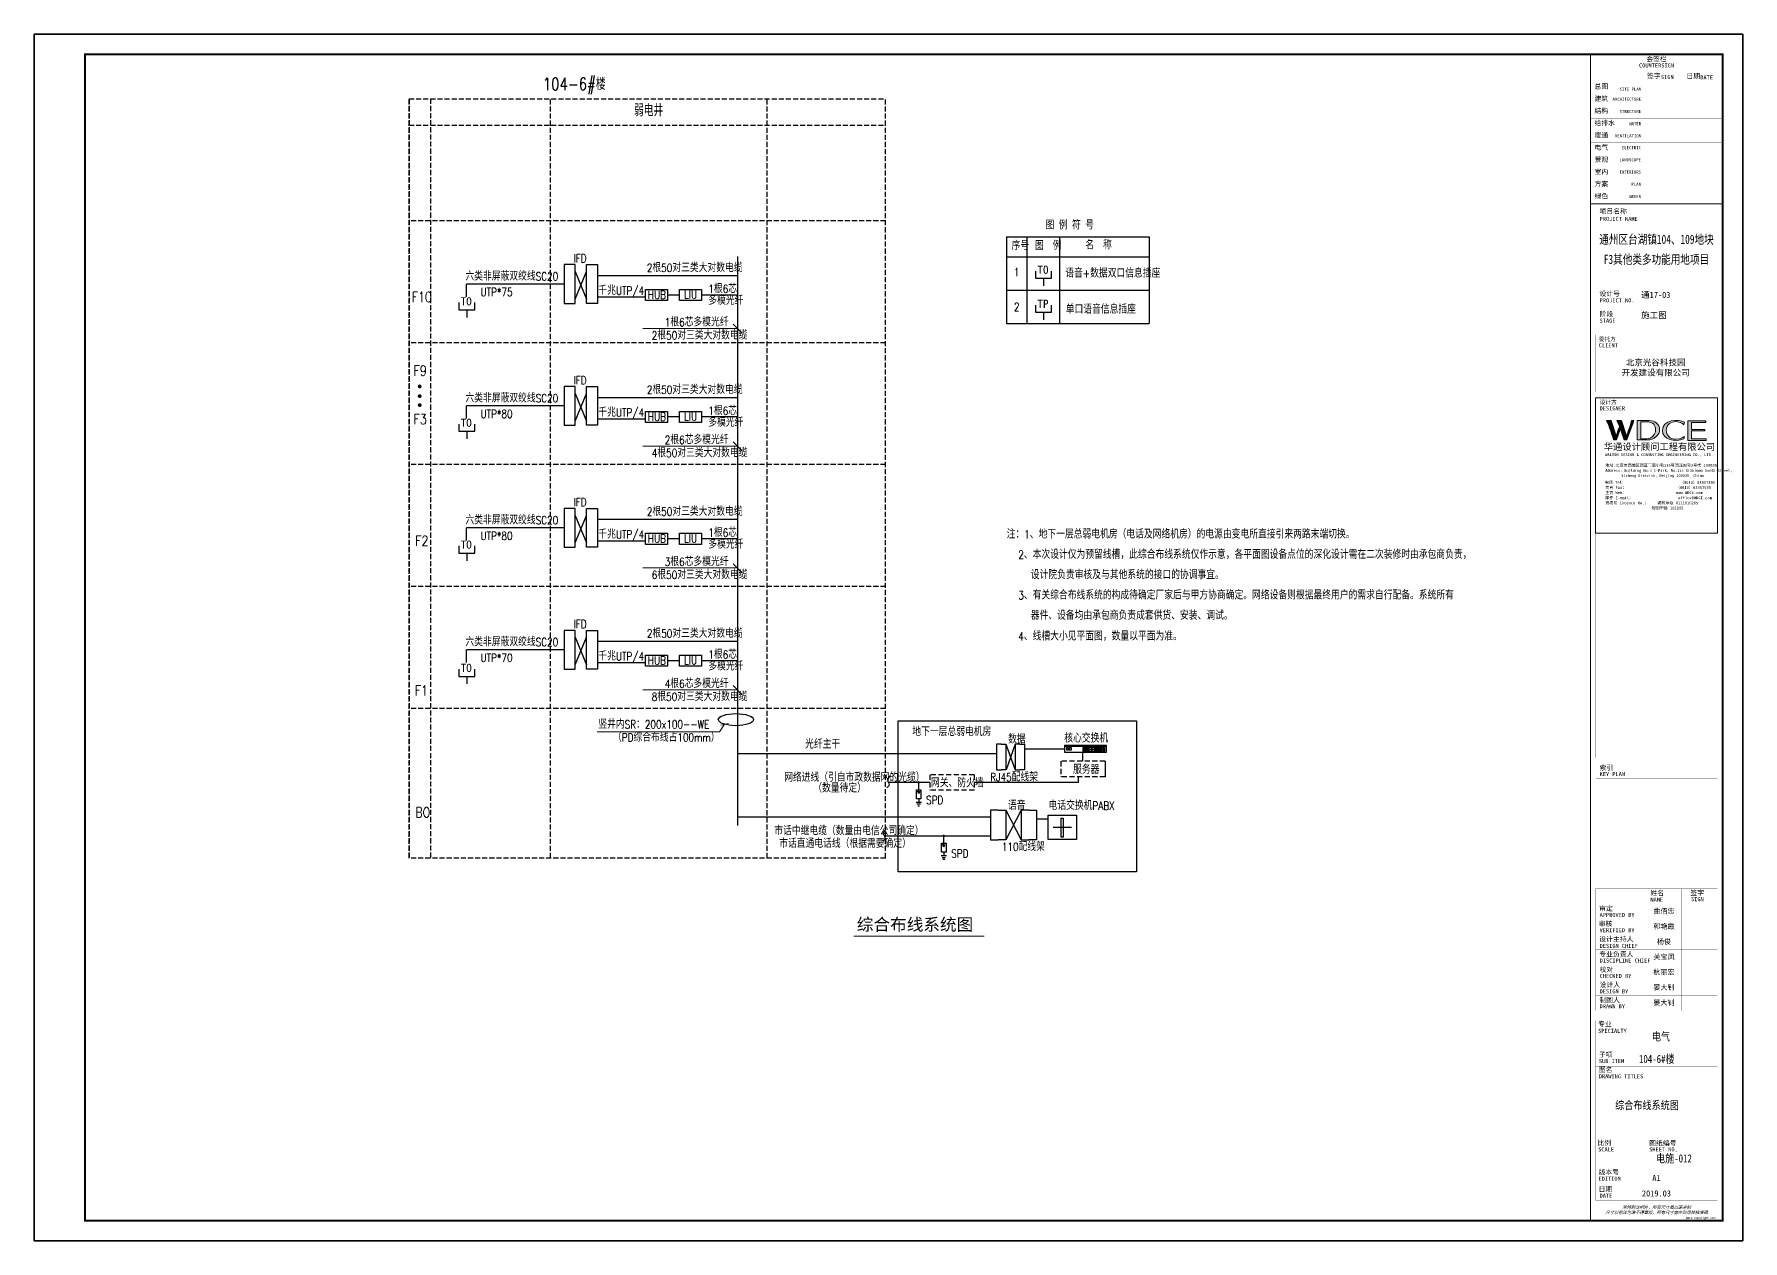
# Model space of a CAD drawing. Extents: x -54686 to 596156, y -555137 to 71395.
# Drawn here: x -54686 to 29414, y -117829 to -58429 of the extents above; entities that cross this region are included whole.
import ezdxf
from ezdxf.enums import TextEntityAlignment as Align

# ---------------------------------------------------------------- set-up
doc = ezdxf.new("R2010")
doc.units = 0
doc.header["$LTSCALE"] = 1000
for name, pattern in [('ah-pole_200$0$CENTER2', [28.575, 19.05, -3.175, 3.175, -3.175]), ('CONTINOUS', [0]), ('DASH', [0.35, 0.25, -0.1]), ('HIDDENX2', [0.75, 0.5, -0.25])]:
    doc.linetypes.add(name, pattern=pattern)
doc.layers.get('0').update_dxf_attribs({"linetype": 'CONTINUOUS'})
doc.layers.get('Defpoints').update_dxf_attribs({"linetype": 'CONTINUOUS'})
for name, color, linetype in [('0-弱电', 7, 'CONTINUOUS'), ('_综合布线', 252, 'CONTINUOUS'), ('ah-pole_200$0$A-FLOR-8', 252, 'ah-pole_200$0$CENTER2'), ('DIAN', 252, 'CONTINUOUS'), ('DIAN1', 252, 'CONTINUOUS'), ('DIM-系统', 3, 'CONTINUOUS'), ('DQ', 7, 'CONTINOUS'), ('EQUIPMENT', 252, 'CONTINUOUS'), ('J', 252, 'CONTINUOUS'), ('SCH', 252, 'CONTINUOUS'), ('SHEET_TEXT', 7, 'CONTINUOUS'), ('SYSTEM', 252, 'CONTINUOUS'), ('TEL_TITLE', 6, 'CONTINUOUS'), ('TQ', 252, 'CONTINUOUS'), ('WALL', 9, 'CONTINUOUS'), ('Z-RD-红', 252, 'CONTINUOUS'), ('Z-RD-黄1', 252, 'CONTINUOUS'), ('电气文字', 7, 'CONTINUOUS')]:
    doc.layers.add(name, color=color, linetype=linetype)
doc.styles.add('-宋体', font='', dxfattribs={"width": 0.8})
doc.styles.add('AAA', font='simhei.ttf', dxfattribs={"width": 0.8})
doc.styles.add('MM', font='complex.shx', dxfattribs={"width": 0.8, "bigfont": 'hztxt.shx'})
doc.styles.add('TQ', font='simhei.ttf')
doc.styles.add('华文细黑', font='STXIHEI.TTF', dxfattribs={"height": 10})
doc.styles.add('图签信息$0$hwxh', font='STXIHEI.TTF')
doc.styles.add('图签信息$0$华文细黑', font='STXIHEI.TTF', dxfattribs={"height": 10})
doc.styles.get('-宋体').set_extended_font_data('NSimSun')

# ---------------------------------------------------------------- blocks, each defined once
blk = doc.blocks.new('F4')
at = {"layer": 'SYSTEM'}
for p, q in [((-125, 700), (125, 700)), ((-125, 200), (-125, 700)), ((125, 200), (-125, 200)), ((0, 700), (0, 900)), ((0, 400), (0, 0)), ((125, 700), (125, 200))]:
    blk.add_line(p, q, dxfattribs=at)
at = {"layer": 'SYSTEM', "color": 1}
for q in [(-75, 270), (75, 270)]:
    blk.add_line((0, 400), q, dxfattribs=at)
blk = doc.blocks.new('A$C17A357B6')
at = {"layer": 'DIAN1', "color": 1, "linetype": 'Continuous', "const_width": 74.8}
blk.add_lwpolyline([(37, 75, 1), (113, 75, 1)], format="xyb", close=True, dxfattribs=at)
blk = doc.blocks.new('55555')
at = {"layer": '_综合布线', "color": 3}
for p, q in [((175731, 43720), (175731, 43497)), ((176225, 43497), (176225, 43720)), ((175731, 43497), (176225, 43497)), ((175978, 43497), (175978, 43263))]:
    blk.add_line(p, q, dxfattribs=at)
at = {"layer": '_综合布线', "color": 3, "style": '-宋体'}
blk.add_text('TO', height=250, dxfattribs=at).set_placement((175793, 43635))
blk = doc.blocks.new('22222')
at = {"layer": '_综合布线', "color": 3}
for p, q in [((176956, 43777), (176956, 43555)), ((177450, 43555), (177450, 43777)), ((176956, 43555), (177450, 43555)), ((177203, 43555), (177203, 43320))]:
    blk.add_line(p, q, dxfattribs=at)
at = {"layer": '_综合布线', "color": 3, "style": '-宋体'}
blk.add_text('TP', height=250, dxfattribs=at).set_placement((177019, 43692))
blk = doc.blocks.new('_Oblique')
at = {"color": 0, "linetype": 'ByBlock', "lineweight": -2}
blk.add_line((-0.5, -0.5), (0.5, 0.5), dxfattribs=at)
blk = doc.blocks.new('图签信息$0$WDCE Copyright200X')
at = {"const_width": 0.016}
blk.add_lwpolyline([(-10.6, 1.26, 1), (-11.4, 1.26, 1)], format="xyb", close=True, dxfattribs=at)
at = {"style": '图签信息$0$华文细黑'}
for s, p in [('WDCE ', (-11.46, 0.5)), ('     Copyright ', (-3.51, 0.5))]:
    blk.add_text(s, height=1, dxfattribs=at).set_placement(p, align=Align.BOTTOM_RIGHT)
blk.add_text('c', height=0.6, dxfattribs=at).set_placement((-11.04, 1.35), align=Align.MIDDLE_CENTER)
blk.add_attdef('200X', text='', height=1, dxfattribs=at).set_placement((-0.45, 0.5), align=Align.BOTTOM_RIGHT)
blk = doc.blocks.new('图签信息$0$logo2')
h = blk.add_hatch(color=7)
h.paths.add_polyline_path([(19.02, -7.36), (15.84, -7.36), (15.84, -3.97), (18.97, -3.97), (18.97, -4.24), (16.46, -4.24), (16.46, -5.45), (18.81, -5.45), (18.81, -5.69), (16.47, -5.69), (16.47, -7.12), (19.02, -7.12)])
edge = h.paths.add_edge_path()
edge.add_spline(control_points=[(15.26, -4.21), (15.26, -4.21), (15.13, -4.65), (15.13, -4.65), (15.13, -4.65), (14.62, -4.1), (13.73, -4.1), (13.04, -4.1), (12.07, -4.54), (12.08, -5.62), (12.08, -6.49), (12.77, -7.16), (13.73, -7.17), (14.66, -7.17), (15.23, -6.68), (15.23, -6.68), (15.23, -6.68), (15.16, -7.11), (15.16, -7.11), (13.63, -7.7), (11.42, -7.29), (11.41, -5.64), (11.4, -3.72), (14.16, -3.66), (15.26, -4.21)], knot_values=[0, 0, 0, 0, 1, 1, 1, 2, 2, 2, 3, 3, 3, 4, 4, 4, 5, 5, 5, 6, 6, 6, 7, 7, 7, 8, 8, 8, 8], degree=3, periodic=0)
edge = h.paths.add_edge_path(flags=16)
edge.add_spline(control_points=[(10.23, -5.57), (10.23, -5.16), (10.12, -4.83), (9.9, -4.58), (9.63, -4.27), (9.23, -4.12), (8.69, -4.12), (8.69, -4.12), (7.64, -4.12), (7.64, -4.12), (7.64, -4.12), (7.64, -7.1), (7.64, -7.1), (7.64, -7.1), (8.66, -7.1), (8.66, -7.1), (9.13, -7.1), (9.52, -6.93), (9.82, -6.6), (10.09, -6.31), (10.23, -5.96), (10.23, -5.57)], knot_values=[0, 0, 0, 0, 1, 1, 1, 2, 2, 2, 3, 3, 3, 4, 4, 4, 5, 5, 5, 6, 6, 6, 7, 7, 7, 7], degree=3, periodic=0)
edge = h.paths.add_edge_path()
edge.add_spline(control_points=[(10.92, -5.51), (10.92, -5.96), (10.72, -6.37), (10.34, -6.72), (9.92, -7.1), (9.41, -7.29), (8.82, -7.29), (8.82, -7.29), (7.03, -7.29), (7.03, -7.29), (7.03, -7.29), (7.03, -3.92), (7.03, -3.92), (7.03, -3.92), (9.1, -3.92), (9.1, -3.92), (9.59, -3.92), (10.01, -4.06), (10.36, -4.34), (10.73, -4.64), (10.92, -5.03), (10.92, -5.51)], knot_values=[0, 0, 0, 0, 1, 1, 1, 2, 2, 2, 3, 3, 3, 4, 4, 4, 5, 5, 5, 6, 6, 6, 7, 7, 7, 7], degree=3, periodic=0)
at = {"lineweight": 0}
blk.add_lwpolyline([(19.02, -7.36), (15.84, -7.36), (15.84, -3.97), (18.97, -3.97), (18.97, -4.24), (16.46, -4.24), (16.46, -5.45), (18.81, -5.45), (18.81, -5.69), (16.47, -5.69), (16.47, -7.12), (19.02, -7.12), (19.02, -7.36)], dxfattribs=at)
for points, knots in [([(10.92, -5.51), (10.92, -5.96), (10.72, -6.37), (10.34, -6.72), (9.92, -7.1), (9.41, -7.29), (8.82, -7.29), (8.82, -7.29), (7.03, -7.29), (7.03, -7.29), (7.03, -7.29), (7.03, -3.92), (7.03, -3.92), (7.03, -3.92), (9.1, -3.92), (9.1, -3.92), (9.59, -3.92), (10.01, -4.06), (10.36, -4.34), (10.73, -4.64), (10.92, -5.03), (10.92, -5.51)], [0, 0, 0, 0, 1, 1, 1, 2, 2, 2, 3, 3, 3, 4, 4, 4, 5, 5, 5, 6, 6, 6, 7, 7, 7, 7]), ([(10.23, -5.57), (10.23, -5.16), (10.12, -4.83), (9.9, -4.58), (9.63, -4.27), (9.23, -4.12), (8.69, -4.12), (8.69, -4.12), (7.64, -4.12), (7.64, -4.12), (7.64, -4.12), (7.64, -7.1), (7.64, -7.1), (7.64, -7.1), (8.66, -7.1), (8.66, -7.1), (9.13, -7.1), (9.52, -6.93), (9.82, -6.6), (10.09, -6.31), (10.23, -5.96), (10.23, -5.57)], [0, 0, 0, 0, 1, 1, 1, 2, 2, 2, 3, 3, 3, 4, 4, 4, 5, 5, 5, 6, 6, 6, 7, 7, 7, 7]), ([(15.26, -4.21), (15.26, -4.21), (15.13, -4.65), (15.13, -4.65), (15.13, -4.65), (14.62, -4.1), (13.73, -4.1), (13.04, -4.1), (12.07, -4.54), (12.08, -5.62), (12.08, -6.49), (12.77, -7.16), (13.73, -7.17), (14.66, -7.17), (15.23, -6.68), (15.23, -6.68), (15.23, -6.68), (15.16, -7.11), (15.16, -7.11), (13.63, -7.7), (11.42, -7.29), (11.41, -5.64), (11.4, -3.72), (14.16, -3.66), (15.26, -4.21)], [0, 0, 0, 0, 1, 1, 1, 2, 2, 2, 3, 3, 3, 4, 4, 4, 5, 5, 5, 6, 6, 6, 7, 7, 7, 8, 8, 8, 8])]:
    blk.add_open_spline(points, degree=3, knots=knots, dxfattribs=at)
blk = doc.blocks.new('图签信息$0$logo1')
h = blk.add_hatch(color=8)
edge = h.paths.add_edge_path()
edge.add_spline(control_points=[(3.86, -5.21), (3.63, -5.88), (3.39, -6.56), (3.39, -6.56), (3.39, -6.56), (2.5, -3.91), (2.5, -3.91), (2.5, -3.91), (1.8, -3.91), (1.69, -3.91), (2.02, -4.39), (2.95, -7.27), (2.95, -7.27), (2.95, -7.27), (3.44, -7.27), (3.44, -7.27), (3.44, -7.27), (4.03, -5.66), (4.03, -5.66), (4.03, -5.66), (3.86, -5.21), (3.86, -5.21)], knot_values=[0, 0, 0, 0, 1, 1, 1, 2, 2, 2, 3, 3, 3, 4, 4, 4, 5, 5, 5, 6, 6, 6, 7, 7, 7, 7], degree=3, periodic=0)
h = blk.add_hatch(color=7)
edge = h.paths.add_edge_path()
edge.add_spline(control_points=[(6.04, -3.91), (6.09, -4.1), (5.2, -6.56), (5.2, -6.56), (5.2, -6.56), (4.3, -3.91), (4.3, -3.91), (4.3, -3.91), (3.6, -3.91), (3.49, -3.91), (3.82, -4.39), (4.75, -7.27), (4.75, -7.27), (4.75, -7.27), (5.24, -7.27), (5.24, -7.27), (5.24, -7.27), (6.33, -4.3), (6.33, -4.3), (6.33, -4.3), (6.48, -3.91), (6.48, -3.91), (6.48, -3.91), (6.21, -3.91), (6.04, -3.91)], knot_values=[0, 0, 0, 0, 1, 1, 1, 2, 2, 2, 3, 3, 3, 4, 4, 4, 5, 5, 5, 6, 6, 6, 7, 7, 7, 8, 8, 8, 8], degree=3, periodic=0)
at = {"color": 8, "lineweight": 0}
blk.add_open_spline([(3.86, -5.21), (3.63, -5.88), (3.39, -6.56), (3.39, -6.56), (3.39, -6.56), (2.5, -3.91), (2.5, -3.91), (2.5, -3.91), (1.8, -3.91), (1.69, -3.91), (2.02, -4.39), (2.95, -7.27), (2.95, -7.27), (2.95, -7.27), (3.44, -7.27), (3.44, -7.27), (3.44, -7.27), (4.03, -5.66), (4.03, -5.66), (4.03, -5.66), (3.86, -5.21), (3.86, -5.21)], degree=3, knots=[0, 0, 0, 0, 1, 1, 1, 2, 2, 2, 3, 3, 3, 4, 4, 4, 5, 5, 5, 6, 6, 6, 7, 7, 7, 7], dxfattribs=at)
at = {"lineweight": 0}
blk.add_open_spline([(6.04, -3.91), (6.09, -4.1), (5.2, -6.56), (5.2, -6.56), (5.2, -6.56), (4.3, -3.91), (4.3, -3.91), (4.3, -3.91), (3.6, -3.91), (3.49, -3.91), (3.82, -4.39), (4.75, -7.27), (4.75, -7.27), (4.75, -7.27), (5.24, -7.27), (5.24, -7.27), (5.24, -7.27), (6.33, -4.3), (6.33, -4.3), (6.33, -4.3), (6.48, -3.91), (6.48, -3.91), (6.48, -3.91), (6.21, -3.91), (6.04, -3.91)], degree=3, knots=[0, 0, 0, 0, 1, 1, 1, 2, 2, 2, 3, 3, 3, 4, 4, 4, 5, 5, 5, 6, 6, 6, 7, 7, 7, 8, 8, 8, 8], dxfattribs=at)
blk.add_blockref('图签信息$0$logo2', (0, 0))
blk = doc.blocks.new('图签信息$0$时间-logo')
at = {"layer": 'Defpoints', "lineweight": 0}
blk.add_lwpolyline([(0, -23.46), (-21.17, -23.46), (-21.17, 0), (0, 0), (0, -23.46)], dxfattribs=at)
blk.add_blockref('图签信息$0$logo1', (-20.97, 0))
at = {"style": '图签信息$0$hwxh'}
for s, height, p in [('华通设计顾问工程有限公司 ', 1.15, (-19.73, -9.05)), ('WALTON DESIGN & CONSULTING ENGINEERING CO., LTD.', 0.5, (-19.5, -10.1)), ('地址:北京市西城区西直门南小街135号西派国际3号楼 100035', 0.5, (-19.48, -11.94)), ('电话 Tel：                        （8610）83957395 ', 0.5, (-19.56, -14.91)), ('Address: Building No.3 C-Park, No.135 Xizhimen South Street, ', 0.47, (-19.48, -12.83)), ('Xicheng District, Beijing 100035, China ', 0.47, (-16.69, -13.72)), ('传真 Fax：                      （8610）83957590 ', 0.5, (-19.48, -15.8)), ('主页 Web：                      www.WDCE.com ', 0.5, (-19.48, -16.69)), ('邮件 E-mail：                    office@WDCE.com ', 0.5, (-19.48, -17.58)), ('资质号 Licence No.：    建筑甲级 A111010265 ', 0.5, (-19.48, -18.47)), ('   规划甲级 101195', 0.5, (-12.6, -19.36))]:
    blk.add_text(s, height=height, dxfattribs=at).set_placement(p)
blk = doc.blocks.new('图签-A1')
at = {"const_width": 0.5}
for points in [[(-65, 574), (-65, 500.5), (0, 500.5), (0, 574)], [(-65, 0), (0, 0), (0, 500.5), (-65, 500.5)]]:
    blk.add_lwpolyline(points, close=True, dxfattribs=at)
at = {"const_width": 0.05}
for points in [[(-65, 566.5), (0, 566.5)], [(-39.14, 566.5), (-39.14, 500.5)], [(-19.1, 566.5), (-19.1, 500.5)], [(-65, 560.5), (0, 560.5)], [(-65, 554.5), (0, 554.5)], [(-65, 548.5), (0, 548.5)], [(-65, 542.5), (0, 542.5)], [(-65, 536.5), (0, 536.5)], [(-65, 530.5), (0, 530.5)], [(-65, 524.5), (0, 524.5)], [(-65, 518.5), (0, 518.5)], [(-65, 512.5), (0, 512.5)], [(-65, 512.5), (0, 512.5)], [(-65, 506.5), (0, 506.5)], [(-65, 500.5), (0, 500.5)], [(-62.5, 450.87), (-2.5, 450.87)], [(-62.5, 440.87), (-2.5, 440.87)], [(-2.5, 407.85), (-2.5, 436.12), (-62.5, 436.12), (-62.5, 407.85)], [(-62.5, 407.85), (-2.5, 407.85)], [(-62.5, 404.92), (-62.5, 227.83)], [(-62.5, 404.92), (-2.5, 404.92)], [(-62.5, 227.83), (-2.5, 227.83), (-2.5, 404.92)], [(-57.5, 338.36), (-7.5, 338.36)], [(-57.5, 288.83), (-7.5, 288.83)], [(-62.5, 227.83), (-2.5, 227.83)], [(-57.5, 234.85), (-7.5, 234.85)], [(-62.5, 217.74), (-2.5, 217.74)], [(-62.5, 103.26), (-2.5, 103.26), (-2.5, 163.26), (-62.5, 163.26), (-62.5, 103.26)], [(-37.5, 163.26), (-37.5, 103.26)], [(-20, 163.26), (-20, 103.26)], [(-62.5, 155.76), (-2.5, 155.76)], [(-62.5, 148.26), (-2.5, 148.26)], [(-62.5, 140.76), (-2.5, 140.76)], [(-62.5, 133.26), (-2.5, 133.26)], [(-62.5, 125.76), (-2.5, 125.76)], [(-62.5, 118.26), (-2.5, 118.26)], [(-62.5, 110.76), (-2.5, 110.76)], [(-62.5, 98.5), (-2.5, 98.5), (-2.5, 10), (-62.5, 10), (-62.5, 98.5)], [(-62.5, 83.5), (-2.5, 83.5)], [(-62.5, 76), (-2.5, 76)], [(-62.5, 40), (-2.5, 40)], [(-37.5, 40), (-37.5, 26)], [(-62.5, 26), (-2.5, 26)], [(-62.5, 18), (-2.5, 18)]]:
    blk.add_lwpolyline(points, dxfattribs=at)
at = {"ltscale": 0.001, "xscale": 2.834689937531525, "yscale": 2.834689937531525, "zscale": 2.834689937531525}
blk.add_blockref('图签信息$0$时间-logo', (-2.5, 404.92), dxfattribs=at)
blk.add_blockref('图签信息$0$WDCE Copyright200X', (-2.5, 0)).add_auto_attribs({'200X': '2007'})
at = {"style": '图签信息$0$华文细黑'}
for s, height, p in [('会签栏', 2.4, (-32.5, 573)), ('COUNTERSIGN', 2, (-32.5, 569.6))]:
    blk.add_text(s, height=height, dxfattribs=at).set_placement(p, align=Align.TOP_CENTER)
for s, height, p in [('签字', 2.4, (-37.22, 564.63)), ('SIGN', 2, (-30.32, 563.88)), ('日期', 2.4, (-17.79, 564.58)), ('DATE', 2, (-10.96, 563.7)), ('总图', 2.4, (-63, 559.5)), ('结构', 2.4, (-63, 547.5)), ('建筑', 2.4, (-63, 553.5)), ('给排水', 2.4, (-63, 541.5)), ('暖通', 2.4, (-63, 535.5)), ('电气', 2.4, (-63, 529.5)), ('景观', 2.4, (-63, 523.5)), ('室内', 2.4, (-63, 517.5)), ('绿色', 2.4, (-63, 505.5)), ('方案', 2.4, (-63, 511.5)), ('项目名称', 2.4, (-60.5, 498)), ('PROJECT NAME', 2, (-60.5, 494.08)), ('设计号', 2.4, (-60.54, 457.48)), ('PROJECT NO.', 2, (-60.5, 453.97)), ('阶段', 2.4, (-60.5, 447.47)), ('STAGE', 2, (-60.5, 443.97)), ('委托方', 2, (-60.9, 434.86)), ('CLIENT', 2, (-60.9, 431.86)), ('设计方', 2, (-60.5, 403.83)), ('DESIGNER', 2, (-60.5, 400.83)), ('KEY PLAN', 2, (-60.5, 220.74)), ('索引', 2.4, (-60.5, 224.14)), ('姓名', 2.4, (-35.5, 162.47)), ('签字', 2.4, (-15.81, 162.57)), ('审定', 2.4, (-60.73, 154.81)), ('APPROVED BY', 2, (-60.5, 151.44)), ('NAME', 2, (-35.5, 158.96)), ('SIGN', 2, (-15.5, 159.2)), ('审核', 2.4, (-60.95, 147.29)), ('VERIFIED BY', 2, (-60.5, 143.91)), ('设计主持人', 2.4, (-60.68, 139.76)), ('DESIGN CHIEF', 2, (-60.5, 136.19)), ('专业负责人', 2.4, (-60.67, 132.26)), ('DISCIPLINE CHIEF', 2, (-60.5, 128.98)), ('校对', 2.4, (-60.5, 124.76)), ('CHECKED BY', 2, (-60.5, 121.37)), ('制图人', 2.4, (-60.61, 109.76)), ('设计人', 2.4, (-60.5, 117.26)), ('DESIGN BY', 2, (-60.5, 113.83)), ('DRAWN BY', 2, (-60.5, 106.5)), ('SPECIALTY', 2, (-61.23, 94.38)), ('专业', 2.4, (-61.23, 97.93)), ('SUB ITEM', 2, (-60.88, 79.5)), ('子项', 2.4, (-60.88, 82.92)), ('图名', 2.4, (-60.91, 75.41)), ('DRAWING TITLES', 2, (-60.91, 72)), ('比例', 2.4, (-61.56, 39.42)), ('SCALE', 2, (-61.19, 36)), ('SHEET NO.', 2, (-36.1, 36)), ('图纸编号', 2.4, (-36.1, 39.32)), ('版本号', 2.4, (-61, 25.03)), ('EDITION', 2, (-61.06, 21.61)), ('日期', 2.4, (-61, 16.68)), ('DATE', 2, (-60.5, 13.26))]:
    blk.add_text(s, height=height, dxfattribs=at).set_placement(p, align=Align.TOP_LEFT)
for s, p in [('SITE PLAN', (-40.06, 557.7)), ('ARCHITECTURE', (-40.06, 552.7)), ('STRUCTURE', (-40.06, 546.7)), ('WATER', (-40.06, 540.7)), ('VENTILATION', (-40.06, 534.7)), ('LANDSCAPE', (-40.14, 522.89)), ('ELECTRIC', (-40.14, 528.89)), ('INTERIORS', (-40.14, 516.89)), ('GREEN', (-40.14, 504.89)), ('PLAN', (-40.14, 510.89))]:
    blk.add_text(s, height=1.5, dxfattribs=at).set_placement(p, align=Align.TOP_RIGHT)
at = {"color": 4, "style": '图签信息$0$华文细黑', "width": 0.75}
for s, p in [('通州区台湖镇104、109地块', (-32.5, 480.78)), ('F3其他类多功能用地项目', (-32.5, 470.91))]:
    blk.add_text(s, height=4.5, dxfattribs=at).set_placement(p, align=Align.CENTER)
at = {"color": 4, "style": '图签信息$0$华文细黑'}
for s, p in [('A1', (-32.53, 19.4)), ('2019.03', (-32.53, 11.84))]:
    blk.add_text(s, height=3, dxfattribs=at).set_placement(p, align=Align.CENTER)
at = {"style": '图签信息$0$华文细黑', "oblique": 20}
for s, p in [('尺寸以标注为准不得量取，所有尺寸需在现场校核准确', (-32.5, 4)), ('除特别注明外，所有尺寸是以毫米制', (-32.5, 6.5))]:
    blk.add_text(s, height=1.5, dxfattribs=at).set_placement(p, align=Align.MIDDLE_CENTER)
at = {"color": 4, "ltscale": 0.001, "char_height": 3, "width": 58.4895, "style": '图签信息$0$华文细黑'}
for s, insert, attachment_point in [('通17-03', (-40.06, 455.51), 4), ('施工图', (-40.06, 445.51), 4), ('北京光谷科技园\\P开发建设有限公司', (-32.9, 419.71), 5)]:
    blk.add_mtext(s, dxfattribs=dict(at, insert=insert, attachment_point=attachment_point))
blk = doc.blocks.new('A$C0199260F')
at = {"layer": 'TEL_TITLE'}
blk.add_lwpolyline([(-84100, 59400), (0, 59400), (0, 0), (-84100, 0)], close=True, dxfattribs=at)
blk = doc.blocks.new('SDG AETH AE5H')
at = {"layer": 'DIM-系统'}
blk.add_lwpolyline([(-54686, 13482), (29414, 13482), (29414, -45918), (-54686, -45918)], close=True, dxfattribs=at)

msp = doc.modelspace()

# ---------------------------------------------------------------- linework, layer by layer
at = {"color": 3}
for p, q in [((-11148, -95451), (-11148, -95264)), ((-11015, -96251), (-11282, -96251)), ((-11059, -96340), (-11237, -96340)), ((-11104, -96429), (-11193, -96429)), ((-9914, -98080), (-9914, -97893)), ((-9781, -98880), (-10047, -98880)), ((-9825, -98969), (-10003, -98969)), ((-9869, -99058), (-9958, -99058))]:
    msp.add_line(p, q, dxfattribs=at)
at = {"color": 2, "const_width": 66.7, "elevation": 0}
msp.add_lwpolyline([(-20057, -69372), (-20056, -97400), (-20056, -97400), (-20056, -97400)], dxfattribs=at)
at = {"const_width": 92.8}
for points in [[(-35759, -75767, 1), (-35665, -75767, 1)], [(-35759, -76247, 1), (-35665, -76247, 1)], [(-35759, -76687, 1), (-35665, -76687, 1)]]:
    msp.add_lwpolyline(points, format="xyb", close=True, dxfattribs=at)
at = {"layer": '0-弱电', "color": 7, "lineweight": 0}
for p, q in [((-20948, -92778, 0), (-20701, -92400, 0)), ((-26969, -92778, 0), (-20948, -92778, 0))]:
    msp.add_line(p, q, dxfattribs=at)
at = {"layer": '0-弱电', "color": 7}
for p, q in [((-7087, -93384), (-7314, -93384)), ((-7314, -93384), (-7314, -94638)), ((-6860, -93384), (-6405, -94638)), ((-6396, -93384), (-6851, -94638)), ((-6169, -93384), (-6396, -93384)), ((-6396, -93384), (-6396, -94638)), ((-5941, -93607), (-3975, -93607)), ((-3975, -93482), (-1909, -93482)), ((-3069, -94224), (-3069, -93776)), ((-7314, -94638), (-7087, -94638)), ((-6396, -94638), (-6169, -94638)), ((-7245, -96622), (-7623, -96622)), ((-7623, -96622), (-7623, -98090)), ((-5730, -96622), (-6108, -96622)), ((-6108, -96622), (-6108, -98090)), ((-4776, -97065), (-5351, -97065)), ((-4529, -97458), (-3627, -97458)), ((-7623, -98090), (-7245, -98090)), ((-6108, -98090), (-5730, -98090))]:
    msp.add_line(p, q, dxfattribs=at)
at = {"layer": '0-弱电', "color": 7, "extrusion": (0, 0, -1)}
for p, q in [((-7087, -93384), (-6860, -93384)), ((-6860, -93384), (-6860, -94638)), ((-6168, -93384), (-5941, -93384)), ((-5941, -93384), (-5941, -94638)), ((-6860, -94638), (-7087, -94638)), ((-5941, -94638), (-6168, -94638)), ((-7244, -96622), (-6866, -96622)), ((-6866, -96622), (-6108, -98090)), ((-6108, -96622), (-6866, -98090)), ((-6866, -96622), (-6866, -98090)), ((-5730, -96622), (-5351, -96622)), ((-5351, -96622), (-5351, -98090)), ((-6866, -98090), (-7244, -98090)), ((-5351, -98090), (-5730, -98090))]:
    msp.add_line(p, q, dxfattribs=at)
at = {"layer": '0-弱电', "color": 7, "lineweight": 0, "elevation": 0}
for points in [[(-20057, -72912), (-20057, -72912), (-24720, -72912)], [(-20056, -78704), (-20056, -78704), (-24720, -78704)], [(-20056, -84705), (-20056, -84705), (-24720, -84705)], [(-20056, -90705), (-20056, -90705), (-24720, -90705)]]:
    msp.add_lwpolyline(points, dxfattribs=at)
at = {"layer": '0-弱电', "color": 7, "elevation": 0, "flags": 128}
for points in [[(-12163, -92228), (-429, -92228), (-429, -99670), (-12163, -99670)], [(-4776, -96878), (-3391, -96878), (-3391, -98081), (-4776, -98081)], [(-4136, -97020), (-4042, -97020), (-4042, -97951), (-4136, -97951)]]:
    msp.add_lwpolyline(points, close=True, dxfattribs=at)
for points in [[(-3975, -93776), (-1909, -93776), (-1909, -93439), (-3975, -93439), (-3975, -93776)], [(-3874, -93654), (-3770, -93654), (-3770, -93568), (-3874, -93568), (-3874, -93654)], [(-3739, -93654), (-3636, -93654), (-3636, -93568), (-3739, -93568), (-3739, -93654)], [(-3075, -93625), (-1991, -93625), (-1991, -93540), (-3075, -93540), (-3075, -93625)], [(-3075, -93728), (-1991, -93728), (-1991, -93643), (-3075, -93643), (-3075, -93728)], [(-3023, -93604), (-2974, -93604), (-2974, -93560), (-3023, -93560), (-3023, -93604)], [(-3023, -93707), (-2974, -93707), (-2974, -93664), (-3023, -93664), (-3023, -93707)], [(-2921, -93604), (-2870, -93604), (-2870, -93560), (-2921, -93560), (-2921, -93604)], [(-2921, -93707), (-2870, -93707), (-2870, -93664), (-2921, -93664), (-2921, -93707)], [(-2818, -93604), (-2766, -93604), (-2766, -93560), (-2818, -93560), (-2818, -93604)], [(-2818, -93707), (-2766, -93707), (-2766, -93664), (-2818, -93664), (-2818, -93707)], [(-2662, -93604), (-2611, -93604), (-2611, -93560), (-2662, -93560), (-2662, -93604)], [(-2662, -93707), (-2611, -93707), (-2611, -93664), (-2662, -93664), (-2662, -93707)], [(-2507, -93604), (-2455, -93604), (-2455, -93560), (-2507, -93560), (-2507, -93604)], [(-2507, -93707), (-2455, -93707), (-2455, -93664), (-2507, -93664), (-2507, -93707)], [(-2404, -93604), (-2351, -93604), (-2351, -93560), (-2404, -93560), (-2404, -93604)], [(-2404, -93707), (-2351, -93707), (-2351, -93664), (-2404, -93664), (-2404, -93707)], [(-2300, -93604), (-2249, -93604), (-2249, -93560), (-2300, -93560), (-2300, -93604)], [(-2300, -93707), (-2249, -93707), (-2249, -93664), (-2300, -93664), (-2300, -93707)], [(-2197, -93604), (-2145, -93604), (-2145, -93560), (-2197, -93560), (-2197, -93604)], [(-2197, -93707), (-2145, -93707), (-2145, -93664), (-2197, -93664), (-2197, -93707)], [(-2093, -93604), (-2043, -93604), (-2043, -93560), (-2093, -93560), (-2093, -93604)], [(-2093, -93707), (-2043, -93707), (-2043, -93664), (-2093, -93664), (-2093, -93707)]]:
    msp.add_lwpolyline(points, dxfattribs=at)
at = {"layer": '0-弱电', "color": 7}
msp.add_ellipse((-20149, -92173, 0), major_axis=(863, 0), ratio=0.343607, dxfattribs=at)
at = {"layer": 'ah-pole_200$0$A-FLOR-8', "color": 9, "linetype": 'DASH'}
for p, q in [((-36236, -61615), (-36236, -98987)), ((-36236, -61615), (-12786, -61615)), ((-36236, -98987), (-36236, -61615)), ((-35171, -61615), (-35171, -98987)), ((-29268, -98987), (-29268, -61615, 0)), ((-18611, -98987), (-18611, -61615)), ((-12786, -98987), (-12786, -61615)), ((-36236, -62914), (-12786, -62914)), ((-12786, -67615), (-36236, -67615)), ((-12786, -73616), (-36236, -73616)), ((-12786, -79616), (-36236, -79616)), ((-12786, -85617), (-36236, -85617)), ((-12786, -91617), (-36236, -91617)), ((-12786, -98987), (-36236, -98987))]:
    msp.add_line(p, q, dxfattribs=at)
at = {"layer": 'DQ', "color": 120}
for p, q in [((-26966, -70309, 0), (-20057, -70309, 0)), ((-33407, -71354, 0), (-33407, -70728, 0)), ((-26966, -71363, 0), (-24604, -71363, 0)), ((-20057, -71272, 0), (-21841, -71272, 0)), ((-26965, -76310, 0), (-20057, -76309, 0)), ((-33407, -77354, 0), (-33407, -76728, 0)), ((-26965, -77363, 0), (-24604, -77363, 0)), ((-20057, -77272, 0), (-21841, -77273, 0)), ((-26965, -82310, 0), (-20057, -82310, 0)), ((-33407, -83354, 0), (-33407, -82729, 0)), ((-26965, -83363, 0), (-24604, -83363, 0)), ((-20057, -83273, 0), (-21841, -83273, 0)), ((-33407, -89355, 0), (-33407, -88729, 0)), ((-26965, -88311, 0), (-20057, -88310, 0)), ((-26965, -89364, 0), (-24604, -89364, 0)), ((-20057, -89273, 0), (-21841, -89273, 0)), ((-3308, -94985), (-3308, -95264))]:
    msp.add_line(p, q, dxfattribs=at)
at = {"layer": 'DQ', "color": 120, "elevation": 0}
for points in [[(-28595, -70728), (-33407, -70728)], [(-28595, -76728), (-33407, -76728)], [(-28595, -82729), (-33407, -82729)], [(-28595, -88729), (-33407, -88729)], [(-7314, -93848), (-20056, -93848)], [(-10602, -95264), (-12637, -95264)], [(-3308, -95264), (-8424, -95264)]]:
    msp.add_lwpolyline(points, dxfattribs=at)
at = {"layer": 'DQ', "color": 120, "const_width": 66.7, "elevation": 0}
for points in [[(-7623, -96960), (-20056, -96960)], [(-7623, -97893), (-12848, -97893)]]:
    msp.add_lwpolyline(points, dxfattribs=at)
at = {"layer": 'EQUIPMENT', "color": 3, "linetype": 'HIDDENX2', "ltscale": 0.5}
for p, q in [((-8424, -94884), (-10602, -94884)), ((-10602, -94884), (-10602, -95644)), ((-8424, -94884), (-8424, -95644)), ((-1980, -94224), (-4158, -94224)), ((-4158, -94224), (-4158, -94985)), ((-1980, -94985), (-4158, -94985)), ((-8424, -95644), (-10602, -95644))]:
    msp.add_line(p, q, dxfattribs=at)
at = {"layer": 'J'}
for p, q in [((-6827, -68408), (-6827, -72671)), ((-6827, -68408), (195, -68408)), ((-5827, -68408), (-5827, -72671)), ((-4217, -68408), (-4217, -72671)), ((195, -68408), (195, -72671)), ((-6827, -69388), (195, -69388)), ((-6827, -71030), (195, -71030)), ((-6827, -72671), (195, -72671))]:
    msp.add_line(p, q, dxfattribs=at)
at = {"layer": 'SCH', "color": 120}
msp.add_line((-1980, -94224), (-1980, -94985), dxfattribs=at)
at = {"layer": 'SCH'}
for points in [[(-12544, -94937), (-12683, -95140), (-12605, -95395), (-12719, -95533)], [(-12755, -97566), (-12894, -97769), (-12815, -98024), (-12930, -98162)]]:
    msp.add_spline(points, degree=3, dxfattribs=at)
at = {"layer": 'TEL_TITLE'}
msp.add_lwpolyline([(-54686, -117829), (29414, -117829), (29414, -58429), (-54686, -58429)], close=True, dxfattribs=at)
at = {"layer": 'TEL_TITLE', "const_width": 100}
msp.add_lwpolyline([(-52186, -116829), (28414, -116829), (28414, -59429), (-52186, -59429)], close=True, dxfattribs=at)
at = {"layer": 'WALL', "color": 7, "const_width": 54.5, "elevation": 0}
msp.add_lwpolyline([(-14348, -102828), (-7916, -102828)], dxfattribs=at)
at = {"layer": 'Z-RD-红'}
for p, q in [((-22927, -71272, 0), (-23518, -71272, 0)), ((-22927, -77273, 0), (-23518, -77273, 0)), ((-22927, -83273, 0), (-23518, -83273, 0)), ((-22927, -89273, 0), (-23518, -89273, 0))]:
    msp.add_line(p, q, dxfattribs=at)
at = {"layer": 'Z-RD-黄1', "color": 7}
for p, q in [((-28595, -69775, 0), (-28595, -71680, 0)), ((-28052, -69775, 0), (-28595, -69775, 0)), ((-28052, -71680, 0), (-28052, -69775, 0)), ((-27509, -71680, 0), (-27509, -69775, 0)), ((-27509, -69775, 0), (-26966, -69775, 0)), ((-26966, -69775, 0), (-26966, -71680, 0)), ((-28052, -70116, 0), (-27509, -71473, 0)), ((-28052, -71473, 0), (-27509, -70116, 0)), ((-24604, -71544, 0), (-24604, -71001, 0)), ((-24604, -71001, 0), (-23518, -71001, 0)), ((-23518, -71001, 0), (-23518, -71544, 0)), ((-22927, -71544, 0), (-22927, -71001, 0)), ((-22927, -71001, 0), (-21841, -71001, 0)), ((-21841, -71001, 0), (-21841, -71544, 0)), ((-28595, -71680, 0), (-28052, -71680, 0)), ((-26966, -71680, 0), (-27509, -71680, 0)), ((-23518, -71544, 0), (-24604, -71544, 0)), ((-21841, -71544, 0), (-22927, -71544, 0)), ((-28595, -75776, 0), (-28595, -77680, 0)), ((-28052, -75776, 0), (-28595, -75776, 0)), ((-28052, -77680, 0), (-28052, -75776, 0)), ((-28052, -76116, 0), (-27509, -77474, 0)), ((-28052, -77474, 0), (-27509, -76116, 0)), ((-27509, -77680, 0), (-27509, -75776, 0)), ((-27509, -75776, 0), (-26965, -75776, 0)), ((-26965, -75776, 0), (-26965, -77680, 0)), ((-24604, -77544, 0), (-24604, -77001, 0)), ((-24604, -77001, 0), (-23518, -77001, 0)), ((-23518, -77001, 0), (-23518, -77544, 0)), ((-22927, -77544, 0), (-22927, -77001, 0)), ((-22927, -77001, 0), (-21841, -77001, 0)), ((-21841, -77001, 0), (-21841, -77544, 0)), ((-28595, -77680, 0), (-28052, -77680, 0)), ((-26965, -77680, 0), (-27509, -77680, 0)), ((-23518, -77544, 0), (-24604, -77544, 0)), ((-21841, -77544, 0), (-22927, -77544, 0)), ((-28595, -81776, 0), (-28595, -83681, 0)), ((-28052, -81776, 0), (-28595, -81776, 0)), ((-28052, -83681, 0), (-28052, -81776, 0)), ((-28052, -82116, 0), (-27509, -83474, 0)), ((-28052, -83474, 0), (-27509, -82116, 0)), ((-27509, -83681, 0), (-27509, -81776, 0)), ((-27509, -81776, 0), (-26965, -81776, 0)), ((-26965, -81776, 0), (-26965, -83681, 0)), ((-24604, -83545, 0), (-24604, -83001, 0)), ((-24604, -83001, 0), (-23518, -83001, 0)), ((-23518, -83001, 0), (-23518, -83545, 0)), ((-22927, -83545, 0), (-22927, -83001, 0)), ((-22927, -83001, 0), (-21841, -83001, 0)), ((-21841, -83001, 0), (-21841, -83545, 0)), ((-28595, -83681, 0), (-28052, -83681, 0)), ((-26965, -83681, 0), (-27509, -83681, 0)), ((-23518, -83545, 0), (-24604, -83545, 0)), ((-21841, -83545, 0), (-22927, -83545, 0)), ((-28595, -87777, 0), (-28595, -89681, 0)), ((-28052, -87777, 0), (-28595, -87777, 0)), ((-28052, -89681, 0), (-28052, -87777, 0)), ((-28052, -88117, 0), (-27509, -89475, 0)), ((-28052, -89475, 0), (-27509, -88117, 0)), ((-27509, -89681, 0), (-27509, -87777, 0)), ((-27509, -87777, 0), (-26965, -87777, 0)), ((-26965, -87777, 0), (-26965, -89681, 0)), ((-24604, -89545, 0), (-24604, -89002, 0)), ((-24604, -89002, 0), (-23518, -89002, 0)), ((-23518, -89002, 0), (-23518, -89545, 0)), ((-22927, -89545, 0), (-22927, -89002, 0)), ((-22927, -89002, 0), (-21841, -89002, 0)), ((-21841, -89002, 0), (-21841, -89545, 0)), ((-28595, -89681, 0), (-28052, -89681, 0)), ((-26965, -89681, 0), (-27509, -89681, 0)), ((-23518, -89545, 0), (-24604, -89545, 0)), ((-21841, -89545, 0), (-22927, -89545, 0))]:
    msp.add_line(p, q, dxfattribs=at)

# ---------------------------------------------------------------- block references
at = {"color": 3, "xscale": 0.8888888889923692, "yscale": 0.8888888889923692, "zscale": 0.8888888889923692, "rotation": 180}
for p in [(-11148, -95451), (-9914, -98080)]:
    msp.add_blockref('F4', p, dxfattribs=at)
at = {"layer": '0-弱电', "color": 7, "linetype": 'DASH', "lineweight": 0, "xscale": 450, "yscale": 450, "zscale": 450, "rotation": 90}
for p in [(-20057, -72928), (-20056, -78720), (-20056, -84721), (-20056, -90721)]:
    msp.add_blockref('_Oblique', p, dxfattribs=at)
at = {"layer": '0-弱电', "color": 7, "lineweight": 0, "xscale": 269.9999999999796, "yscale": 269.9999999999796, "zscale": 269.9999999999796, "rotation": 326.8180343979795}
msp.add_blockref('_Oblique', (-20699, -92400, 0), dxfattribs=at)
at = {"layer": '_综合布线'}
for name, p, xscale, yscale, zscale, rotation in [('55555', (-286605, -139911), 1.600000000040088, 1.600000000040088, 1.600000000040088, 359.9731996273859), ('55555', (-314994, -141465, 0), 1.600000000040088, 1.600000000040088, 1.600000000040088, 359.9731996273859), ('22222', (-288513, -141889), 1.600000000027342, 1.600000000027342, 1.600000000027342, 0.01631848274605092), ('55555', (-314994, -147442, 0), 1.600000000040088, 1.600000000040088, 1.600000000040088, 359.9731996273859), ('55555', (-314994, -153442, 0), 1.600000000040088, 1.600000000040088, 1.600000000040088, 359.9731996273859), ('55555', (-314994, -159507, 0), 1.600000000040088, 1.600000000040088, 1.600000000040088, 359.9731996273859)]:
    msp.add_blockref(name, p, dxfattribs=dict(at, xscale=xscale, yscale=yscale, zscale=zscale, rotation=rotation))
at = {"layer": 'DIAN', "xscale": 0.8000000000465661, "yscale": 0.8000000000465661, "zscale": 0.8000000000465661}
for p in [(-11208, -95324), (-9974, -97953)]:
    msp.add_blockref('A$C17A357B6', p, dxfattribs=at)
at = {"layer": 'DIM-系统'}
msp.add_blockref('SDG AETH AE5H', (0, -71911), dxfattribs=at)
at = {"layer": 'TEL_TITLE'}
msp.add_blockref('A$C0199260F', (29414, -117829), dxfattribs=at)
at = {"layer": 'TEL_TITLE', "xscale": 100, "yscale": 100, "zscale": 100}
msp.add_blockref('图签-A1', (28414, -116829), dxfattribs=at)

# ---------------------------------------------------------------- texts
at = {"layer": '0-弱电', "color": 7, "style": 'MM', "width": 0.8}
for s, height, p in [('104-6#楼', 600, (-29653, -61181)), ('弱电井', 600, (-25161, -62472, 0)), ('图 例 符 号', 400, (-4908, -68038)), ('序号', 400, (-6580, -69049)), ('图  例', 400, (-5430, -69049)), (' 名  称', 400, (-3167, -69018)), ('IFD', 400, (-28135, -69665, 0)), ('2根50对三类大对数电缆', 400, (-24530, -70133, 0)), ('六类非屏蔽双绞线SC20', 400, (-33459, -70552, 0)), ('1', 400, (-6464, -70334)), ('语音+数据双口信息插座', 400, (-3934, -70406)), ('F10', 500, (-36106, -71620)), ('UTP*75', 400, (-32715, -71324, 0)), ('千兆UTP/4', 400, (-26916, -71253, 0)), ('多模光纤', 400, (-21505, -71746, 0)), ('1根6芯', 400, (-21505, -71169, 0)), ('2', 400, (-6464, -72057)), ('单口语音信息插座', 400, (-3914, -72181)), ('2根50对三类大对数电缆', 400, (-24289, -73455)), ('1根6芯多模光纤', 400, (-23649, -72812)), ('F9', 500, (-36013, -75241)), ('IFD', 400, (-28135, -75666, 0)), ('六类非屏蔽双绞线SC20', 400, (-33459, -76552, 0)), ('2根50对三类大对数电缆', 400, (-24530, -76134, 0)), ('F3', 500, (-36013, -77627)), ('UTP*80', 400, (-32715, -77324, 0)), ('千兆UTP/4', 400, (-26916, -77253, 0)), ('多模光纤', 400, (-21505, -77746, 0)), ('1根6芯', 400, (-21505, -77170, 0)), ('2根6芯多模光纤', 400, (-23649, -78604)), ('4根50对三类大对数电缆', 400, (-24289, -79247)), ('IFD', 400, (-28135, -81666, 0)), ('六类非屏蔽双绞线SC20', 400, (-33459, -82553, 0)), ('2根50对三类大对数电缆', 400, (-24530, -82134, 0)), ('F2', 500, (-35933, -83621)), ('UTP*80', 400, (-32715, -83325, 0)), ('千兆UTP/4', 400, (-26916, -83254, 0)), ('1根6芯', 400, (-21505, -83170, 0)), ('注：1、地下一层总弱电机房（电话及网络机房）的电源由变电所直接引来两路末端切换。', 400, (-6819, -83251, 598)), ('多模光纤', 400, (-21505, -83747, 0)), ('2、本次设计仅为预留线槽，此综合布线系统仅作示意，各平面图设备点位的深化设计需在二次装修时由承包商负责，', 400, (-6249, -84251, 598)), ('6根50对三类大对数电缆', 400, (-24289, -85248)), ('3根6芯多模光纤', 400, (-23649, -84605)), ('设计院负责审核及与其他系统的接口的协调事宜。', 400, (-5633, -85251, 598)), ('3、有关综合布线系统的构成待确定厂家后与甲方协商确定。网络设备则根据最终用户的需求自行配备。系统所有', 400, (-6249, -86251, 598)), ('IFD', 400, (-28134, -87667, 0)), ('器件、设备均由承包商负责成套供货、安装、调试。', 400, (-5633, -87251, 598)), ('六类非屏蔽双绞线SC20', 400, (-33459, -88553, 0)), ('2根50对三类大对数电缆', 400, (-24529, -88135, 0)), ('4、线槽大小见平面图，数量以平面为准。', 400, (-6249, -88271, 598)), ('UTP*70', 400, (-32714, -89325, 0)), ('千兆UTP/4', 400, (-26916, -89254, 0)), ('1根6芯', 400, (-21505, -89170, 0)), ('多模光纤', 400, (-21505, -89747, 0)), ('F1', 500, (-35950, -90989)), ('8根50对三类大对数电缆', 400, (-24289, -91248)), ('4根6芯多模光纤', 400, (-23649, -90605)), ('竖井内SR：200x100--WE', 400, (-26919, -92606, 0)), ('（PD综合布线占100mm）', 400, (-26196, -93250, 0)), ('数据', 400, (-6748, -93345)), ('RJ45配线架', 400, (-7628, -95204)), ('服务器', 400, (-3553, -94834)), ('网关、防火墙', 400, (-10542, -95494)), ('BO', 500, (-35927, -96989)), ('语音', 400, (-6758, -96607)), ('110配线架', 400, (-7058, -98632))]:
    msp.add_text(s, height=height, dxfattribs=at).set_placement(p)
for s, p in [('HUB', (-24034, -71259, 0)), ('LIU', (-22380, -71249, 0)), ('HUB', (-24034, -77259, 0)), ('LIU', (-22380, -77250, 0)), ('HUB', (-24034, -83260, 0)), ('LIU', (-22380, -83250, 0)), ('HUB', (-24034, -89260, 0)), ('LIU', (-22380, -89250, 0))]:
    msp.add_text(s, height=400, dxfattribs=at).set_placement(p, align=Align.MIDDLE)
for s, p in [('光纤主干', (-16741, -93390)), ('地下一层总弱电机房', (-11464, -92772)), ('核心交换机', (-3984, -93096)), ('网络进线（引自市政数据网的光缆）', (-17773, -95025)), ('（数量待定）', (-16339, -95553)), ('SPD', (-10785, -96131)), ('电话交换机PABX', (-4759, -96410)), ('市话中继电缆（数量由电信公司确定）', (-18255, -97654)), ('市话直通电话线（根据需要确定）', (-18015, -98278)), ('SPD', (-9551, -98760))]:
    msp.add_text(s, height=400, dxfattribs=at).set_placement(p, align=Align.MIDDLE_LEFT)
at = {"layer": 'SHEET_TEXT', "style": '华文细黑'}
for tag, p in [('曲佰忠', (25532, -101474)), ('郭艳霞', (25532, -102224)), ('杨俊', (25532, -102974)), ('关宝凤', (25532, -103724)), ('杭丽宏', (25532, -104474)), ('晏大钊', (25532, -105224)), ('晏大钊', (25532, -105974))]:
    msp.add_attdef(tag, text='', height=250, dxfattribs=at).set_placement(p, align=Align.TOP_CENTER)
at = {"layer": 'TQ', "color": 7, "style": 'TQ'}
msp.add_text('综合布线系统图', height=600, dxfattribs=at).set_placement((-14196, -102556))
at = {"layer": '电气文字', "style": 'AAA', "width": 0.8}
for s, p in [('电气', (24939, -107977)), ('104-6#楼', (24301, -109077)), ('综合布线系统图', (23130, -111354)), ('电施-012', (25141, -113971))]:
    msp.add_text(s, height=400, dxfattribs=at).set_placement(p)

doc.saveas('drawing.dxf')
